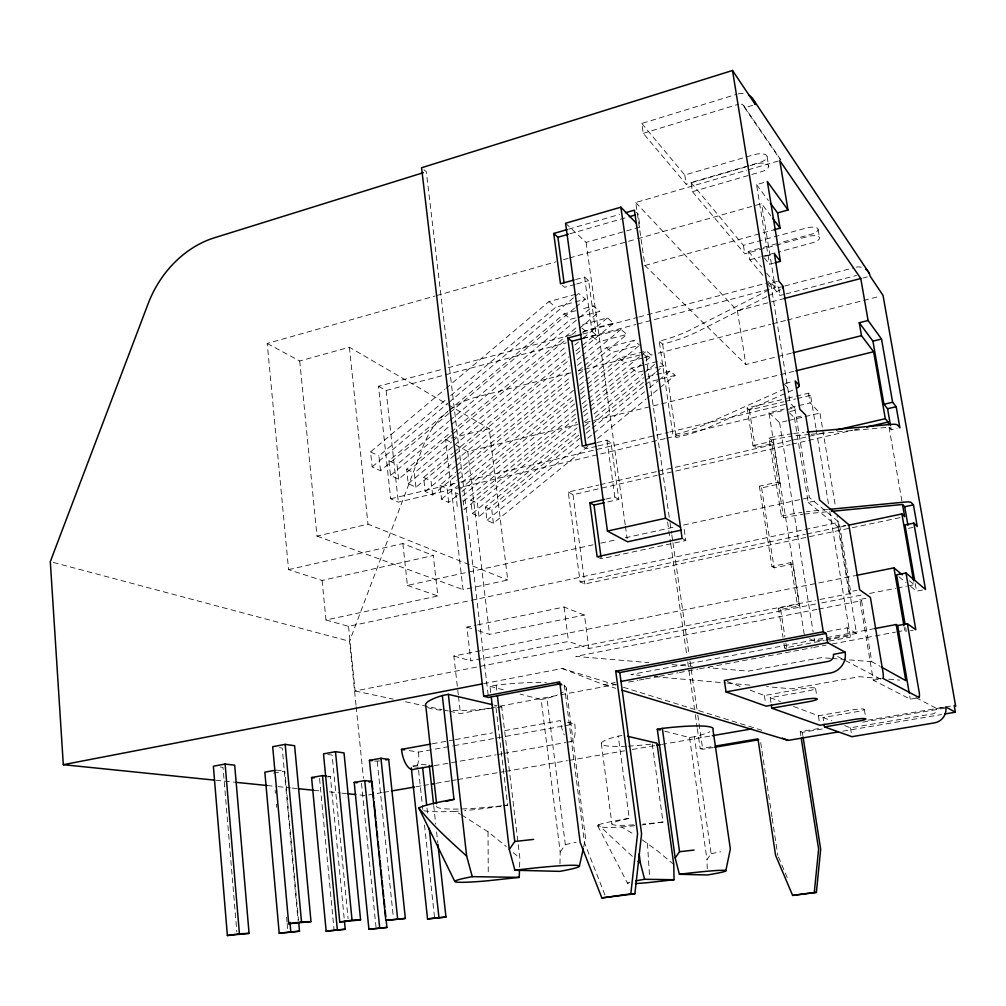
<?xml version="1.0" encoding="UTF-8"?>
<svg xmlns="http://www.w3.org/2000/svg" width="1006" height="1006" viewBox="0 0 1006 1006"><rect width="100%" height="100%" fill="white"/><g stroke="black" fill="none" stroke-linecap="round" stroke-linejoin="round"><path stroke-width="0.75" stroke-dasharray="5 3.75" d="M559.965 863.94L560.191 852.069L541.153 699.497L520.077 694.09M519.586 867.059L519.863 858.219L501.755 706.853L494.122 705.068M583.618 847.215L585.58 838.413L566.365 688.343M356.011 705.156L349.535 641.287L423.262 445.897A73.337 65 -62.7 0 1 447.469 411.831M560.191 852.069L565.322 844.625L546.975 698.403A70.898 11.28 -6.9 0 0 557.387 694.907M707.243 868.819L706.979 859.602L711.129 853.679L694.354 736.719A56.411 7.105 -7.6 0 0 709.922 731.727M448.789 413.567L380.52 470.783L372.145 466.885L370.548 451.908L444.778 389.372M445.972 388.366L548.924 301.624L575.684 294.28M380.52 470.783L378.922 455.932L445.872 399.659M450.65 395.635L555.853 307.195L585.341 299.147L578.651 293.463L575.055 296.481M372.145 466.885L447.783 403.368M448.99 402.362L573.848 297.499M451.593 434.969L398.59 479.183L390.542 475.436L388.945 460.748L447.745 411.454M448.953 410.448L564.152 313.847L578.752 309.898M449.996 412.561L574.564 308.176M575.759 307.17L585.341 299.147M398.59 479.183L396.98 464.609L448.525 421.489M449.732 420.483L570.792 319.191L599.765 311.395L593.351 305.937L580.211 309.496M390.542 475.436L450.55 425.299M451.744 424.293L593.351 305.937M454.511 455.228L415.943 487.244L408.222 483.66L406.613 469.236L449.946 433.07M451.153 432.077L577.545 326.585M452.801 433.963L566.038 339.525M572.062 334.495L578.085 329.478M579.293 328.472L599.765 311.395M415.943 487.244L414.334 472.958L451.631 441.898M452.826 440.892L567.095 345.737M582.726 332.709L585.14 330.71L613.61 323.14L607.448 317.909L580.261 325.177M408.222 483.66L452.889 446.488M454.096 445.482L567.61 351.056M574.854 345.033L578.475 342.015M583.304 338.003L607.448 317.909M455.555 476.052L432.63 495.002L425.198 491.544L423.601 477.397L452.599 453.304M453.807 452.298L568.604 356.929M575.86 350.905L592.773 336.847L620.979 329.402L626.901 334.42L584.662 369.328M455.718 454.222L567.812 361.167M576.249 354.162L581.066 350.151M582.273 349.157L613.61 323.14M432.63 495.002L431.021 480.969L453.97 461.943M455.177 460.937L569.924 365.807M577.167 359.796L580.789 356.79M581.996 355.784L598.91 341.763L626.901 334.42M425.198 491.544L455.416 466.52M456.623 465.526L570.226 371.44M577.469 365.43L582.311 361.431M583.518 360.425L620.979 329.402M457.139 495.493L448.676 502.459L441.533 499.139L439.936 485.244L455.592 472.292M456.799 471.298L571.295 376.584M578.525 370.598L583.354 366.612M584.549 365.618L606.253 347.674L633.981 340.43L639.665 345.259M456.762 475.058L571.395 380.293M578.626 374.307L583.455 370.321M448.676 502.459L447.079 488.69L456.711 480.73M457.919 479.736L572.376 385.223M579.607 379.262L612.138 352.402L638.219 345.636M441.533 499.139L573.458 390.341M579.519 385.348L584.36 381.349M585.567 380.356L633.981 340.43M457.252 506.446L455.655 492.802L458.07 490.802M459.289 489.809L573.168 395.999M580.437 390.014L586.498 385.021M587.705 384.015L619.206 358.073L646.481 351.031L651.938 355.671L642.243 363.619M461.968 491.519L573.181 399.973M580.437 394.012L586.473 389.033M587.693 388.039L638.458 346.253M462.534 496.109L575.206 403.469M581.254 398.489L587.315 393.509M588.523 392.516L624.877 362.625L642.922 357.998M463.313 501.466L576.124 408.813M582.185 403.834L587.039 399.847M588.259 398.854L640.407 356.023M641.627 355.017L646.481 351.031M578.689 435.183L479.019 516.568L472.392 513.488L470.795 500.083L576.023 413.743M583.291 407.782L588.12 403.808M589.34 402.828L631.667 368.083L643.589 365.04M575.608 418.257L464.131 509.652L462.71 497.618M582.876 412.297L588.938 407.329M590.145 406.336L641.036 364.612M479.019 516.568L477.435 503.264L576.639 422.017M583.895 416.069L637.125 372.471L657.836 367.215M472.392 513.488L577.004 427.915M584.297 421.942L589.164 417.955M594.03 413.982L642.683 374.182M643.903 373.188L654.843 364.222M587.894 446.35L493.38 523.246L486.979 520.265L485.395 507.099L578.425 431.058M584.473 426.116L590.509 421.174M595.338 417.226L643.677 377.728M585.97 429.235L590.836 425.261M592.056 424.268L644.318 381.588M645.525 380.595L655.246 372.66M656.465 371.667L663.759 365.706L658.502 361.242L645.085 364.662M493.38 523.246L491.796 510.168L580.034 438.176M586.083 433.234L590.912 429.298M592.119 428.305L644.092 385.902M645.311 384.908L648.933 381.953L660.577 379.023M486.979 520.265L579.129 445.18M587.617 438.264L592.471 434.303M593.678 433.322L644.607 391.812M649.461 387.863L657.949 380.947M659.156 379.954L670.071 371.063L675.139 375.364L647.273 398.049M597.589 438.465L646.053 399.03M768.798 289.967L690.657 329.704A80.367 28.57 -8.9 0 1 659.219 341.185L672.939 435.02L676.334 437.547A92.816 27.979 -8.6 0 0 712.701 425.689L794.036 389.548M766.798 296.644L698.378 331.213A91.647 32.582 -8.9 0 1 662.64 344.203L659.219 341.185M768.194 295.94L779.373 290.294A11.582 4.112 -10.7 0 0 781.31 289.099M784.793 388.832L704.929 424.545A81.398 24.521 -8.6 0 1 672.939 435.02M641.79 123.461L684.784 175.019L753.959 154.71A10.55 4.477 -11.8 0 1 766.761 155.691A10.55 4.477 -11.8 0 1 759.568 162.519L691.034 182.514L692.442 191.693L761.077 171.812A10.563 4.426 -11.7 0 0 768.307 165.034A10.563 4.426 -11.7 0 0 755.481 164.091L686.205 184.287L643.262 133.333L641.79 123.461L736.807 94.237M643.262 133.333L738.429 104.272M741.246 104.146A5.835 4.98 -42.5 0 1 744.666 107.768L752.639 105.341M791.483 353.144L745.848 364.549L644.934 265.509L635.754 202.495L746.779 170.215M748.275 169.775L778.279 161.048M568.667 229.154L619.445 214.467M569.811 233.832L626.285 217.56M773.601 263.195L769.502 264.301L756.55 184.626L765.994 181.91M565.573 223.257L586.121 242.408L625.078 231.305M626.575 230.877L640.055 227.029L638.169 214.127L636.27 212.14M322.083 580.437L325.982 619.998L437.849 595.98L433.259 555.513L322.083 580.437L288.584 569.648L267.219 343.474L435.02 296.016M436.529 295.588L555.966 261.812M563.523 259.674L568.063 258.391M569.572 257.964L636.094 239.151M637.603 238.724L761.567 203.665L770.822 215.888M575.545 279.593L584.574 277.078L588.636 280.649L596.118 334.86L584.021 338.054M575.143 284.384L564.655 287.288L560.48 283.767M576.652 283.969L588.636 280.649M267.219 343.474L299.725 360.978L349.384 347.246L447.129 404.135M644.934 265.509L774.079 229.783M691.034 182.514L743.421 245.326L806.472 227.985A9.532 3.622 -11.7 0 1 817.853 228.651A9.532 3.622 -11.7 0 1 811.025 234.323L779.763 242.874M762.9 275.267L749.847 259.787L748.502 251.425L761.907 247.765M763.391 247.35L778.279 243.289M692.442 191.693L744.767 253.764L807.906 236.511A9.544 3.571 -11.6 0 1 819.299 237.165A9.544 3.571 -11.6 0 1 812.446 242.786L778.166 252.091M749.847 259.787L760.272 256.958M761.768 256.543L776.67 252.493M764.723 256.392L771.627 254.518M665.167 438.603L398.326 502.132L390.693 498.787L378.47 386.241L442.049 369.34M448.11 367.731L575.269 333.929M582.826 331.917L637.326 317.443M638.835 317.041L767.503 282.837M777.462 281.429L767.741 284.006L771.589 288.546M582.952 334.005L592.069 331.578L596.118 334.86M378.47 386.241L386.103 390.491L443.633 375.276M445.155 374.873L566.277 342.857M582.939 338.456L635.93 324.448M637.452 324.045L775.236 287.628L761.567 203.665M766.597 273.129L778.669 287.59L783.171 286.408M784.667 286.006L853.679 267.772M767.918 281.227L779.964 295.512L784.466 294.33M785.975 293.941L856.584 275.405M635.754 202.495L737.398 310.779L784.039 298.568M863.047 278.008L867.298 276.901M570.792 372.824L475.448 397.37A73.337 65 -62.7 0 0 451.116 409.002M578.362 370.874L582.902 369.705M584.411 369.315L640.407 354.892M643.438 354.125L646.053 356.325L652.14 354.753M658.213 353.194L770.634 324.322M772.143 323.932L785.824 320.424M787.333 320.034L880.011 296.229M644.418 357.608L651.938 355.671M659.32 366.838L663.759 365.706M648.078 376.621L670.071 371.063M662.036 378.658L675.139 375.364M472.003 587.718L463.062 589.642L445.57 439.521L489.205 428.631L507.741 580.034L473.486 587.391M456.007 445.155L467.765 451.48L577.62 424.482M585.253 422.608L660.011 404.236M661.546 403.859L779.021 374.986M780.555 374.609L794.287 371.227M785.284 383.374L793.759 381.312M596.822 442.615L607.008 440.163L611.019 442.841L618.828 499.416L605.687 502.409M780.015 483.823L777.852 482.075L759.354 486.2L761.592 487.935L780.015 483.823L773.564 443.332L755.267 447.569L753.016 445.683L747.118 407.983L786.063 398.615M787.56 398.25L808.535 393.208L810.559 395.345L815.979 428.166M596.545 446.312L586.41 448.751L582.273 446.123M597.992 445.972L611.019 442.841M747.118 407.983L749.382 410.02L783.699 401.784M785.196 401.432L795.645 398.917M797.129 398.565L810.559 395.345M390.693 498.787L459.314 482.364M460.836 482L668.21 432.379M669.732 432.014L787.132 403.934M804.234 634.371L768.949 412.724L784.202 409.09M790.301 407.631L810.132 402.916L819.965 413.076L822.531 428.493M666.689 438.239L785.623 409.92M787.145 409.555L794.778 407.744L809.377 497.542L839.155 522.29L850.95 593.377L817.073 600.041M789.848 411.555L796.941 409.87M789.433 412.85L794.413 417.691L804.222 415.365M768.949 412.724L779.562 422.608L787.044 420.848M788.541 420.495L803.505 416.962M805.001 416.61L819.965 413.076M299.725 360.978L316.991 536.123L368.007 524.151L507.741 580.034M753.016 445.683L771.388 441.42L773.564 443.332M900.018 517.637L584.838 583.958L580.097 581.87L568.277 492.06L598.759 485.005M600.28 484.653L656.679 471.6M658.201 471.248L790.804 440.565M792.326 440.213L825.851 432.454M568.277 492.06L573.043 494.713L657.157 475.322M658.691 474.97L790.226 444.639M791.76 444.287L807.051 440.754M808.585 440.402L852.937 430.178M854.471 429.826L859.061 428.77M811.138 434.29L889.015 427.173L891.253 429.814L897.012 428.493M288.584 569.648L402.865 543.542L433.259 555.513M606.027 499.077L614.829 497.065L618.828 499.416M565.322 844.625L576.073 842.223M402.865 543.542L407.443 585.404L467.274 572.326M468.809 571.986L593.075 544.824M600.745 543.152L617.621 539.455M625.292 537.782L674.385 527.056M683.59 525.044L809.377 497.542M794.413 417.691L808.183 502.472L816.709 500.611M684.181 529.47L685.79 540.562L601.236 558.758L597.124 556.758M325.982 619.998L348.541 626.348L469.664 600.657M471.198 600.343L839.155 522.29M808.183 502.472L838.061 526.943L845.719 525.321M580.097 581.87L805.353 534.324M806.887 533.997L846.725 525.585M908.481 528.364L912.87 527.446M815.539 604.065L588.862 648.518L568.528 641.438L470.833 660.829L466.897 627.078L476.014 625.191M477.536 624.877L564.077 607.02L584.461 615.056L588.862 648.518M759.354 486.2L771.916 566.466L790.653 562.606L792.778 564.026L799.43 605.801L780.643 609.485L778.455 608.265L782.995 637.288M771.916 566.466L774.117 567.862L792.778 564.026M478.24 630.724L489.57 634.371L584.461 615.056M458.308 694.895L453.869 656.05L855.49 575.57M838.061 526.943L848.838 591.918L856.961 590.308M348.541 626.348L355.105 690.984L815.526 600.343M778.455 608.265L797.318 604.556L799.43 605.801M821.713 602.858L863.337 594.697M869.511 593.477L895.717 588.347M897.264 588.045L906.519 586.221M908.053 585.92L914.228 584.712L913.687 581.631M916.24 698.139L910.279 699.17L873.296 680.194L859.816 599.475L865.852 598.293M711.129 853.679L720.585 851.831M817.035 609.385L575.834 656.402L648.87 662.64M818.57 609.083L861.589 600.695L871.787 661.709L879.948 666.249M910.669 586.397L916.541 591.201L922.515 590.044M483.672 683.627L562.178 668.487L615.949 684.998M490.702 692.581L489.972 686.369L496.121 685.187A70.898 11.28 -6.9 0 1 546.321 682.709M827.36 631.567L847.203 627.807L856.521 633.428L837.093 516.317M874.591 628.599L630.888 674.573L640.244 675.403M809.553 638.621L814.634 641.312L856.521 633.428M783.951 643.4L784.667 647.977L824.203 640.533M825.725 640.256L848.536 635.955L850.447 637.087L829.736 511.576M829.246 641.061L850.447 637.087M562.178 668.487L603.713 684.684L615.232 682.521M449.757 711.255L460.446 713.543L489.746 708.048M491.293 707.759L559.173 695.058M560.719 694.781L616.25 684.382M628.587 682.081L637.842 680.345M639.388 680.056L644.016 679.188M645.563 678.899L657.899 676.585M659.446 676.296L677.956 672.838M679.503 672.549L698.013 669.091M699.547 668.801L792.112 651.473M793.659 651.184L812.169 647.726M813.703 647.436L826.052 645.123M832.213 643.978L895.466 632.145M897.012 631.856L904.721 630.41L906.331 631.517L905.538 626.914M497.467 707.658L501.755 706.853M541.153 699.497L546.975 698.403M910.405 630.749L913.108 630.246M432.329 743.786L447.758 740.982M449.292 740.705L453.92 739.863M455.466 739.586L492.475 732.871M504.811 730.633L560.317 720.56A19.743 6.879 79.7 0 0 564.228 734.896M273.582 773.161L284.824 771.124L298.505 920.314M409.228 750.614L418.521 752.086L452.549 745.962M454.096 745.672L574.766 723.943A19.743 6.879 79.7 0 1 570.1 741.699M374.622 761.102L380.092 760.951M750.099 690.141L764.397 695.511L801.795 688.821A11.167 1.547 -8.3 0 1 815.225 688.041A11.167 1.547 -8.3 0 1 807.202 691.084L770.194 697.686L771.112 703.684M327.667 776.997L330.383 776.519L344.329 919.874M873.296 680.194L883.054 678.446M434.328 765.692L496.147 754.789M497.693 754.513L502.334 753.695M503.88 753.419L565.686 742.516M567.233 742.239L571.873 741.422M633.604 824.845A56.977 4.628 -7.4 0 1 629.253 818.356L618.25 736.14L621.96 735.499M664.639 731.161L689.55 737.549L694.354 736.719M793.558 706.451L818.394 715.769L852.22 709.922A10.035 1.232 -8.3 0 1 864.091 709.155A10.035 1.232 -8.3 0 1 856.546 711.732L823.034 717.504L823.901 722.899M382.154 792.602L365.165 795.52L357.382 794.727M383.701 792.338L389.875 791.269M416.119 786.742L422.294 785.673M423.84 785.409L428.468 784.617M436.189 783.284L450.097 780.895M451.631 780.618L456.271 779.826M457.805 779.562L504.132 771.577M505.678 771.313L567.447 760.662M568.981 760.398L624.575 750.816M632.296 749.495L655.459 745.496M661.634 744.44L712.336 735.7M697.347 728.721L700.214 748.678L712.374 746.615M800.826 735.587L800.21 731.676L821.776 728.017M867.977 720.158L952.669 705.759M916.001 697.674L936.624 708.513L945.766 706.954M700.214 748.678L702.729 749.281L713.329 747.483M800.21 731.676L802.335 732.368L824.027 728.684M862.746 722.119L944.86 708.174M844.7 725.64L850.485 727.803L932.776 713.895A4.716 4.653 -1.1 0 0 936.624 708.513M842.852 731.173L941.528 714.537M827.536 509.526L816.671 510.583A71.149 15.995 -9.2 0 0 806.41 511.752M826.831 511.803L814.483 512.997A62.397 14.034 -9.2 0 0 804.234 514.192M809.578 434.429L801.795 435.145A61.794 16.436 -9.6 0 0 793.105 436.114M830.579 658.377L821.424 657.635L748.338 671.128L707.935 667.682M832.113 658.49L871.787 661.709M880.942 678.522L859.212 676.686L791.533 688.821L766.572 686.608M888.713 679.176L899.578 680.106M672.184 664.626L692.392 666.349M654.277 676.648L726.018 683.011M727.577 683.149L752.538 685.363M215.787 780.266L234.461 782.178M267.143 785.51L276.474 786.466M278.033 786.629L290.483 787.899M292.042 788.05L296.707 788.528M313.822 790.276L321.593 791.068M329.377 791.873L340.267 792.98M341.826 793.143L346.492 793.621M220.264 767.025L223.018 767.339L236.85 931.984M276.16 770.093L284.824 771.124M327.755 776.204L330.383 776.519M279.505 747.672L282.233 748.049L298.015 920.339M327.805 754.487L332.106 755.091L348.089 918.566M418.245 767.264L411.14 766.258L422.256 764.296L427.877 765.113M355.105 690.984L393.271 699.157M405.481 701.773L442.124 709.62M443.646 709.947L448.223 710.928M567.535 722.258L574.766 723.943M489.972 686.369L505.025 690.229M53.343 562.442L349.535 641.287M453.869 656.05L470.833 660.829M603.713 684.684L615.71 688.305M623.418 687.287L762.12 730.343M466.897 627.078L476.819 630.272M407.443 585.404L437.849 595.98M316.991 536.123L463.062 589.642M727.2 681.552L740.076 686.381M770.194 697.686L780.417 701.522M823.034 717.504L831.698 720.761M370.548 451.908L378.922 455.932M388.945 460.748L396.98 464.609M406.613 469.236L414.334 472.958M423.601 477.397L431.021 480.969M439.936 485.244L447.079 488.69M455.655 492.802L458.409 494.122M470.795 500.083L477.435 503.264M485.395 507.099L491.796 510.168M784.667 647.977L786.83 649.033M837.608 656.49L881.621 679.616M445.57 439.521L450.789 442.338M423.765 810.735A89.798 9.243 -7 0 0 455.441 811.377L460.522 814.282M461.779 815.011L488.036 831.799L506.295 846.536M448.487 404.928L489.205 428.631M632.346 856.358L598.419 824.832A71.263 5.784 -7.4 0 0 621.545 827.007L633.478 833.961M682.131 538.411L685.79 540.562M642.356 839.909L657.635 851.026L673.781 864.456M848.838 591.918L850.95 593.377M859.816 599.475L861.589 600.695M792.275 433.712A70.458 18.749 -9.6 0 0 768.986 438.025L781.373 516.078L783.661 517.801A62.397 14.034 -9.2 0 1 802.763 514.393M548.924 301.624L555.853 307.195M564.152 313.847L570.792 319.191M581.946 328.145L585.14 330.71M592.773 336.847L598.91 341.763M606.253 347.674L612.138 352.402M619.206 358.073L624.877 362.625M631.667 368.083L637.125 372.471M898.924 576.778L905.966 582.549M909.462 580.751L914.228 584.712M423.954 169.75L426.33 171.749L488.275 696.001M513.261 852.635L519.863 858.219M768.986 438.025L771.313 440.075L783.661 517.801M794.778 407.744L790.188 403.205L770.533 282.032L775.236 287.628M783.875 383.726L787.648 387.562M748.502 251.425L761.58 267.093M764.22 257.838L769.502 264.301M756.55 184.626L768.433 200.609M743.522 105.416L780.807 159.841M744.666 107.768L780.103 159.464M597.79 825.876L627.48 883.155M778.43 856.898L787.535 878.288M604.92 894.963L584.448 842.575L564.052 683.112M890.725 426.808L891.253 429.814M889.015 427.173L902.244 502.95M915.196 583.505L916.541 591.201M904.193 627.354L904.721 630.41M909.751 696.102L910.279 699.17M818.13 229.582L819.576 238.082M822.782 430.027L835.558 507.074M864.317 709.456L865.449 716.272M816.231 429.713L828.466 503.855M808.535 393.208L810.132 402.916M847.203 627.807L848.536 635.955M767.15 156.823L768.685 166.166M778.669 287.59L779.964 295.512M850.485 727.803L851.453 733.726M779.562 422.608L813.137 632.007M814.131 638.219L814.634 641.312M815.564 688.406L816.771 696.001M743.421 245.326L744.767 253.764M818.394 715.769L819.475 722.572M790.653 562.606L797.318 604.556M737.398 310.779L745.848 364.549M802.335 732.368L802.813 735.449M749.382 410.02L755.267 447.569M761.592 487.935L774.117 567.862M780.643 609.485L784.932 636.861M785.875 642.947L786.591 647.512M684.784 175.019L686.205 184.287M764.397 695.511L765.566 703.093M760.725 742.604L771.967 816.822M772.206 818.368L777.827 855.477M662.64 344.203L676.334 437.547M646.053 356.325L669.795 520.957M670.021 522.516L671.593 533.381M671.819 534.941L672.712 541.153M672.939 542.712L689.06 654.541M689.965 660.753L697.573 713.556M697.799 715.115L702.729 749.281M667.594 521.988L670.499 542.196M670.725 543.756L686.834 655.66M687.727 661.885L694.442 708.513M695.335 714.738L697.12 727.162M689.55 737.549L706.979 859.602M586.121 242.408L625.191 524.73M625.418 526.276L627.128 538.688M652.24 744L663.004 822.028A51.759 4.187 -7.3 0 1 641.878 824.933M584.574 277.078L592.069 331.578M607.008 440.163L614.829 497.065M573.043 494.713L584.838 583.958M601.299 743.333L611.9 823.826M564.077 607.02L568.528 641.438M496.121 685.187L496.863 691.386M467.765 451.48L489.57 634.371M496.046 707.922L507.615 805.152A65.214 6.665 -6.9 0 1 464.659 810.61M458.485 696.441L460.446 713.543M433.712 805.567L435.749 824.153M436.591 831.899L437.786 842.739M386.103 390.491L398.326 502.132M427.009 808.007L427.864 815.816M418.584 770.382L422.809 809.402M424.507 825.008L434.655 918.654M349.384 347.246L368.007 524.151M377.225 761.467L393.296 916.994M356.162 706.715L363.43 778.393M361.481 783.272L376.043 927.394M319.543 778.455L334.155 930.802M275.128 790.213L275.405 793.319M276.386 804.171L276.663 807.265M286.597 917.346L287.012 921.986M287.15 923.546L287.993 932.839M647.436 843.317L649.675 877.735M488.036 831.799L488.262 874.616M856.307 267.131A13.48 12.072 -37.2 0 1 861.865 267.319M793.734 433.511A70.458 18.749 -9.6 0 1 803.895 432.379M771.313 440.075A61.794 16.436 -9.6 0 1 791.647 436.315M781.373 516.078A71.149 15.995 -9.2 0 1 801.971 512.368M738.203 93.872A17.278 14.75 -42.5 0 1 745.119 93.822M564.127 685.715A70.898 11.28 -6.9 0 1 560.518 693.511M492.915 708.287A70.898 11.28 -6.9 0 1 452.486 710.613M440.98 710.135A70.898 11.28 -6.9 0 1 425.764 705.659M650.719 744.176A56.411 7.105 -7.6 0 1 627.744 746.15M626.285 746.213A56.411 7.105 -7.6 0 1 618.25 736.14M418.521 752.086A19.051 8.249 80.2 0 1 416.082 767.641M663.004 822.028A56.977 4.628 -7.4 0 1 642.909 824.128M634.836 825.737A51.759 4.187 -7.3 0 1 621.545 827.007M598.419 824.832A51.759 4.187 -7.3 0 1 629.253 818.356M628.499 883.645A49.722 2.364 -7.3 0 1 629.932 882.212M507.615 805.152A71.803 7.382 -7 0 1 503.252 805.668M501.793 805.831A71.803 7.382 -7 0 1 438 804.725M458.447 811.138A65.214 6.665 -6.9 0 1 455.441 811.377"/><path stroke-width="1.5" d="M436.554 803.643L425.764 705.659A70.898 11.28 -6.9 0 1 442.326 695.523L448.349 694.366L466.646 856.056L472.267 876.654A62.762 3.798 -7 0 0 488.287 880.728L519.247 877.37L519.486 870.001M715.417 746.087L757.958 738.857L775.588 855.326L792.627 895.415L814.282 892.473L818.62 849.089L801.229 738.19M792.627 895.415L816.382 892.46L820.682 849.278L803.052 736.983M601.84 897.93L634.874 893.806L641.589 833.785L619.797 672.536L615.735 671.216L637.578 833.433L630.812 893.831L601.84 897.93L580.135 842.286L559.701 681.854L483.723 696.29L421.577 167.751L732.519 70.483L755.305 104.523A17.278 14.75 -42.5 0 0 748.829 95.205M725.754 871.033L730.356 848.963L712.94 729.551A56.411 7.105 -7.6 0 0 662.338 728.394L657.308 729.287L675.177 857.967L679.39 874.289L707.419 874.968A49.722 2.364 -7.3 0 0 723.704 870.303A49.722 2.364 -7.3 0 0 679.39 874.289M579.368 866.279L583.291 848.687M514.921 870.253A62.762 3.798 -7 0 1 574.577 865.286A62.762 3.798 -7 0 1 559.814 871.359L514.921 870.253L509.3 849.454L514.77 841.494L497.417 696.026M675.177 857.967L679.54 851.717L662.338 728.394M423.35 172.68L214.291 237.831A97.456 79.562 -63.9 0 0 148.159 303.649L50.3 561.637L63.303 764.686L214.24 780.103M636.27 223.118L620.865 207.186L565.573 223.257L607.435 531.08L627.555 541.794L681.112 530.137M574.036 280.008L560.48 283.767L553.728 233.467L567.17 229.582M625.418 212.744L634.384 210.153L682.131 538.411L597.124 556.758L589.868 502.749L604.556 499.404M553.728 233.467L557.915 237.253L568.327 234.26M629.253 216.705L635.201 214.995M770.269 203.074L777.575 212.907L787.987 209.99L779.776 160.608L860.771 278.499L868.09 320.499L881.52 339.035L892.624 402.249L896.183 406.713L899.905 427.839L897.704 425.173A8.991 2.402 -10.6 0 0 891.53 424.369L807.026 432.09M774.079 229.783L780.09 228.123L777.575 212.907M774.96 262.817L780.43 261.346L767.339 181.52L787.987 209.99M595.363 442.967L582.273 446.123L567.761 338.029L581.43 334.407M567.761 338.029L571.924 341.26L582.512 338.456M784.039 298.568L860.771 278.499M888.562 424.62L888.122 422.067L885.293 418.71L873.623 351.735L861.476 335.677L859.237 322.737L868.09 320.499M793.005 352.766L861.476 335.677M859.237 322.737L872.931 341.16L881.52 339.035M795.809 370.862L873.623 351.735M872.931 341.16L883.947 404.286L892.624 402.249M883.947 404.286L887.569 408.725L896.183 406.713M836.527 429.99L885.293 418.71M866.707 427.009L888.122 422.067M589.868 502.749L593.993 505.062L604.229 502.736M607.435 531.08L665.57 518.241L680.509 527.257M831.472 511.35L902.508 504.496L904.696 506.722L913.448 504.861L917.271 526.528L913.85 523.12L904.985 524.969L914.668 580.424M848.259 525.27L901.892 513.94L904.633 516.656L902.508 504.496M857.037 575.269L893.957 567.862L902.307 574.803M913.85 523.12L925.507 589.466L905.978 572.98L896.572 574.854L905.01 623.858M63.303 764.686L482.125 683.917M615.735 671.216L823.26 631.781L826.178 633.428L827.687 642.671L845.128 652.177A17.982 17.58 -52.9 0 1 830.415 673.001L726.03 691.902L724.345 680.484L828.529 661.344A6.074 5.935 -52.9 0 0 833.484 654.328L845.128 652.177M560.971 683.69L488.451 697.435L483.723 696.29M619.797 672.536L826.178 633.428M874.591 628.599L896.183 624.525L897.666 625.556L907.374 623.72L915.825 629.743L905.978 572.98M285.176 744.365L272.701 746.703L288.709 923.772L311.005 921.597L294.62 745.735L285.176 744.365L301.511 921.911L311.005 921.597M621.004 681.439L827.687 642.671M225.118 764.044L213.373 766.232L227.381 935.517L249.06 933.367L234.687 765.189L225.118 764.044L239.428 933.782L227.381 935.517M335.488 751.683L323.492 753.884L339.751 921.986L360.588 919.924L344.014 752.916L335.488 751.683L352.05 920.213L360.588 919.924M274.751 770.357L264.842 772.155L279.203 933.228L299.499 931.191L298.795 923.42M432.781 765.956L414.246 769.225A19.051 8.249 80.2 0 1 401.495 749.382L430.794 744.063M369.428 760.373L380.96 758.285L388.681 759.417L405.343 918.428L385.801 920.377L369.428 760.373L372.019 760.737M385.814 759.92L388.681 759.417M344.48 921.433L345.234 929.23L326.158 931.154L311.583 777.537L322.498 775.588L326.434 776.054M771.338 705.181L771.803 708.186L808.874 701.66A11.179 1.484 -8.2 0 0 816.935 698.692A11.179 1.484 -8.2 0 0 803.48 699.51L766.019 706.124L726.03 691.902M386.103 919.673L386.895 927.431L368.913 929.267L354.2 782.442L364.738 780.581L371.943 781.436L372.748 789.207M368.963 781.964L371.943 781.436M391.409 791.005L414.573 787.006M431.561 784.089L434.655 783.548M656.993 745.232L660.087 744.704M712.336 735.7L751.784 728.897M824.115 724.245L824.543 726.936L858.118 721.227A10.047 1.182 -8.3 0 0 865.676 718.712A10.047 1.182 -8.3 0 0 853.792 719.516L819.903 725.288L771.803 708.186M714.838 747.232L758.738 739.775M621.708 690.116L788.163 740.391L838.237 731.953M944.609 714.021L955.398 712.198L954.216 705.495L955.7 706.338L883.042 295.45L870.14 276.16A13.48 12.072 -37.2 0 0 865.751 269.118M288.709 923.772L301.511 921.911M339.751 921.986L352.05 920.213M279.203 933.228L299.499 931.191M385.801 920.377L405.343 918.428M326.158 931.154L345.234 929.23M411.303 767.817L427.55 918.906L445.947 917.057L437.95 844.285M445.947 917.057L427.55 918.906M368.913 929.267L386.895 927.431M627.606 736.304L656.968 743.183L673.781 864.456L674.045 879.734L649.977 882.425A49.722 2.364 -7.3 0 1 635.465 883.57M679.54 851.717L694.09 850.07M514.77 841.494L533.595 839.406M829.082 509.376L905.123 502.057A9.079 2.05 -10 0 1 911.31 502.623L913.448 504.861M239.428 933.782L249.06 933.367M630.812 893.831L634.874 893.806M814.282 892.473L816.382 892.46M472.267 876.654L519.247 877.37M635.754 880.891A49.722 2.364 -7.3 0 1 644.607 879.282L674.045 879.734M236.02 782.328L267.143 785.51M298.254 788.691L313.822 790.276M348.051 793.772L355.835 794.577M311.583 777.537L314.237 777.839M354.2 782.442L357.117 782.769M401.495 749.382L404.588 749.872M448.349 694.366L492.588 704.716M657.308 729.287L660.238 730.029M824.543 726.936L851.931 736.681L934.348 722.912A13.958 13.782 -1 0 0 945.766 706.954L955.398 712.198M782.379 738.165L788.163 740.391M881.306 667.003L905.79 680.622L896.183 624.525M638.081 861.211L640.394 863.098L644.607 879.282M466.646 856.056C449.896 840.941 432.869 825.687 418.861 807.931A65.214 6.665 -6.9 0 1 453.983 799.342L442.326 695.523M780.43 261.346L774.394 253.764L778.845 281.051L782.618 285.629A11.582 4.112 -10.7 0 1 782.555 287.867M772.683 218.34L780.09 228.123M754.11 100.751L869.146 273.116M454.85 881.596L419.552 809.39A89.798 9.243 -7 0 1 418.861 807.931M887.569 408.725L890.461 425.299M904.696 506.722L907.94 525.27M901.892 513.94L913.423 580.097M907.374 623.72L919.245 692.518A14.977 14.839 -19.4 0 1 919.22 697.623L883.054 678.446A16.436 16.209 -43.2 0 0 883.092 672.838L870.391 597.413L859.665 589.78L848.787 524.679L819.563 499.995L805.63 415.038L799.783 409.19L795.168 380.972L798.865 384.845A11.732 3.534 -10.1 0 1 797.456 387.863M893.957 567.862L903.941 625.833M897.666 625.556L909.223 693.033M783.008 286.685L799.217 385.738M732.519 70.483L823.26 631.781M620.865 207.186L665.57 518.241M557.915 237.253L564.052 282.736M571.924 341.26L585.995 445.671M593.993 505.062L601.022 557.223M639.15 853.855L640.394 863.098M491.255 697.246L509.3 849.454M429.285 765.315L433.536 804.02M422.595 767.415L426.67 804.888M429.222 828.303L438.918 917.296M380.96 758.285L397.609 918.679M373.063 792.313L373.704 798.525M374.018 801.631L375.766 818.721M376.081 821.827L376.722 828.039M377.036 831.145L377.678 837.357M378.155 842.009L378.784 848.221M379.111 851.327L379.74 857.54M380.054 860.646L380.696 866.858M381.01 869.964L381.815 877.735M382.129 880.841L382.758 887.053M383.085 890.159L383.714 896.371M384.041 899.477L384.833 907.249M385.147 910.355L385.788 916.567M364.738 780.581L379.677 927.746M322.498 775.588L337.324 929.569M289.942 922.25L290.784 931.569M557.337 683.791A70.898 11.28 -6.9 0 1 561.952 684.86M446.262 801.405A71.803 7.382 -7 0 1 453.983 799.342"/></g></svg>
